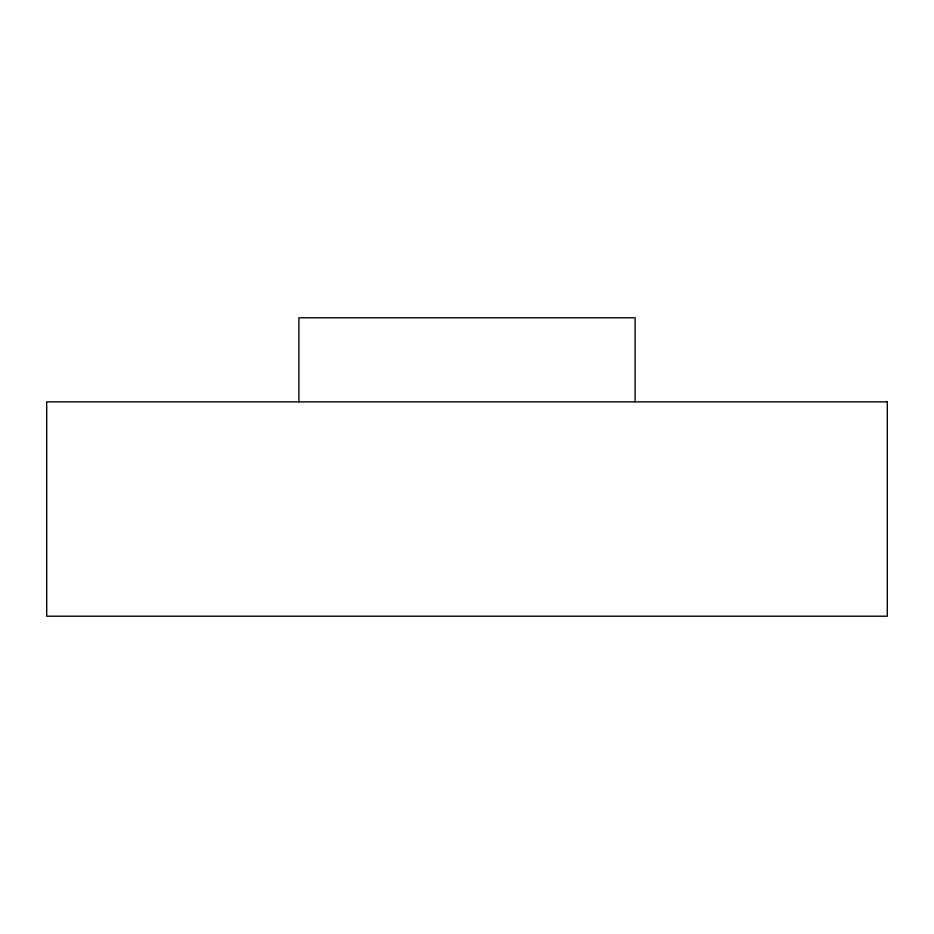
<?xml version="1.0" encoding="UTF-8"?>
<svg xmlns="http://www.w3.org/2000/svg" width="934" height="934" viewBox="0 0 934 934"><rect width="100%" height="100%" fill="white"/><g stroke="black" fill="none" stroke-linecap="round" stroke-linejoin="round"><path stroke-width="1.4" d="M635.12 401.853L635.12 317.793L298.88 317.793L298.88 401.853M887.3 401.853L46.7 401.853L46.7 616.206L887.3 616.206L887.3 401.853"/></g></svg>
